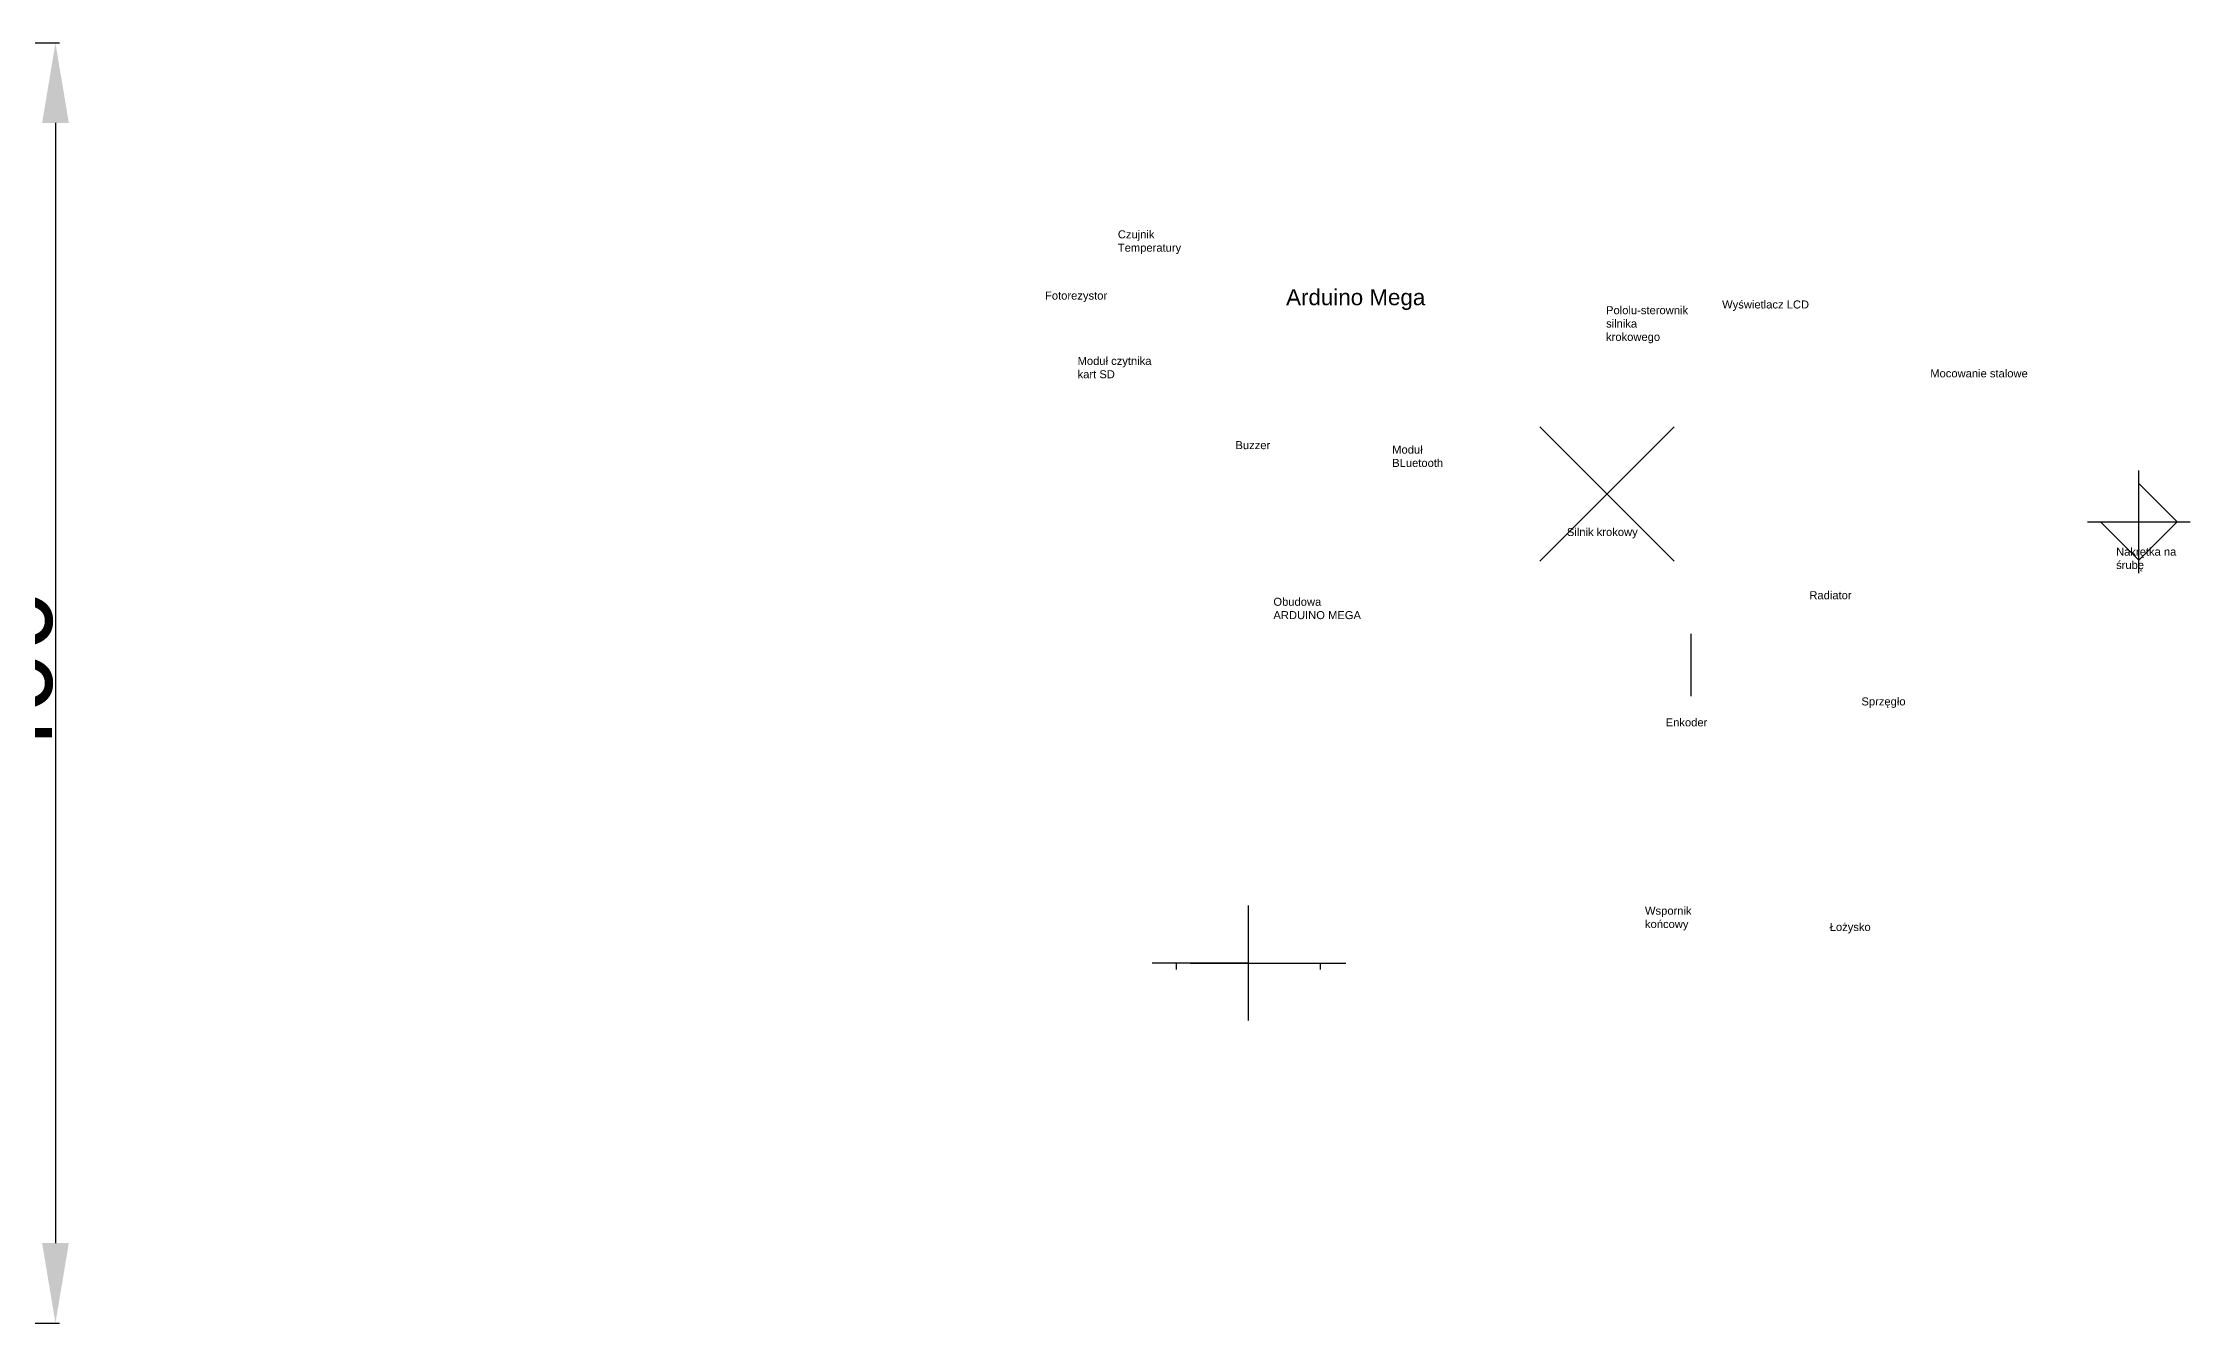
# Model space of a CAD drawing. Header units: millimetres. Extents: x -476 to 1524, y -902 to 360.
# Drawn here: x 853 to 1524, y -40 to 360 of the extents above; entities that cross this region are included whole.
import ezdxf

# ---------------------------------------------------------------- set-up
doc = ezdxf.new("R2010")
doc.units = ezdxf.units.MM
doc.styles.get("Standard").update_dxf_attribs({"font": 'arial.ttf'})
doc.dimstyles.new('ISO-25', dxfattribs={"dimtxt": 2.5, "dimasz": 2.5, "dimexe": 1.25, "dimexo": 0.625, "dimtad": 1, "dimtxsty": 'Standard', "dimcen": 2.5, "dimadec": 0, "dimazin": 0, "dimtfac": 1, "dimtmove": 0, "dimatfit": 3, "dimfxl": 1, "dimarcsym": 0})

# ---------------------------------------------------------------- blocks, each defined once
blk = doc.blocks.new('*D28')
at = {"color": 0, "lineweight": -2, "transparency": 16777216}
for p, q in [((824.24, 360), (857.97, 360)), ((856.72, 335), (856.72, -15)), ((824.24, -40), (857.97, -40))]:
    blk.add_line(p, q, dxfattribs=at)
at = {"color": 0, "transparency": 16777216}
for points in [[(852.55, 335), (860.89, 335), (856.72, 360)], [(852.55, -15), (860.89, -15), (856.72, -40)]]:
    blk.add_solid(points, dxfattribs=at)
at = {"layer": 'Defpoints', "color": 0, "transparency": 16777216}
for p in [(823.61, 360, 1.9), (823.61, -40, 1.9), (856.72, -40)]:
    blk.add_point(p, dxfattribs=at)
at = {"color": 0, "transparency": 16777216, "insert": (843.33, 160), "char_height": 25, "attachment_point": 5, "rotation": 90}
blk.add_mtext('400', dxfattribs=at)

msp = doc.modelspace()

# ---------------------------------------------------------------- linework, layer by layer
for p, q in [((1362.508, 240.025, 50), (1320.508, 198.025, 50)), ((1320.508, 240.025, 50), (1362.508, 198.025, 50)), ((1507.707, 194.358), (1507.707, 226.358)), ((1507.707, 210.358), (1507.707, 222.358)), ((1507.707, 222.358), (1519.707, 210.358)), ((1491.707, 210.358), (1523.707, 210.358)), ((1507.707, 198.358), (1495.707, 210.358)), ((1519.707, 210.358), (1507.707, 198.358)), ((1367.681, 175.384, 36.5), (1367.681, 155.884, 36.5)), ((1229.403, 90.508, 1.899), (1229.403, 54.508, 1.899)), ((1229.403, 72.508, 1.899), (1199.403, 72.508, 1.899)), ((1229.403, 72.508, 1.899), (1206.903, 72.508, 1.899)), ((1206.903, 72.508, 1.899), (1206.903, 70.508, 1.899)), ((1211.403, 72.508, 1.899), (1247.403, 72.508, 1.899)), ((1229.403, 72.508, 1.899), (1251.903, 72.508, 1.899)), ((1229.929, 72.508, 1.899), (1259.929, 72.508, 1.899)), ((1251.903, 72.508, 1.899), (1251.903, 70.508, 1.899))]:
    msp.add_line(p, q)

# ---------------------------------------------------------------- texts
at = {"color": 5, "attachment_point": 1}
for s, width, insert, char_height in [('Czujnik Temperatury', 24.20568, (1188.675, 301.444, 7.018), 2.5), ('Arduino Mega', 55.28674, (1241.255, 283.053, 13.855), 5)]:
    msp.add_mtext_dynamic_manual_height_columns(s, width=width, gutter_width=12.5, heights=[0], dxfattribs=dict(at, insert=insert, char_height=char_height))
at = {"char_height": 2.5, "attachment_point": 1}
for s, width, heights, insert in [('{\\C5;Fotorezystor}', 5.95498, [0], (1165.93, 282.299, 1.899)), ('{\\C5;Pololu-sterownik silnika krokowego}', 15.48538, [0], (1341.228, 277.739, 4.499)), ('{\\C5;Wyświetlacz LCD}', 28.29868, [0], (1377.495, 279.527, 3.1)), ('{\\C5;Moduł czytnika kart SD}', 27.90331, [11.902], (1176.101, 261.892, 6.37)), ('{\\C5;Mocowanie stalowe}', 33.67304, [0], (1442.527, 258.002, 3.888)), ('{\\C5;Buzzer}', 13.85868, [0], (1225.421, 235.569, 14.02)), ('{\\C5;Moduł BLuetooth}', 12.6014, [0], (1274.403, 234.181, 2.1)), ('{\\C5;Silnik krokowy}', 23.94892, [0], (1328.996, 208.442, 50.1)), ('{\\C5;Nakrętka na śrubę}', 22.08002, [0], (1500.596, 202.292, 8.498)), ('{\\C5;Radiator}', 6.12404, [0], (1404.754, 188.673, 11.1)), ('{\\C5;Obudowa ARDUINO MEGA}', 28.02966, [9.002], (1237.286, 186.631, 25.1)), ('{\\C5;Sprzęgło}', 8.06444, [0], (1421.019, 155.489, 25)), ('{\\C5;Enkoder}', 15.63666, [0], (1359.862, 148.944, 36.767)), ('{\\C5;Wspornik końcowy}', 12.71295, [0], (1353.387, 90.092, 35.286)), ('{\\C5;Łożysko}', 15.45945, [0], (1411.111, 85.017, 26.454))]:
    msp.add_mtext_dynamic_manual_height_columns(s, width=width, gutter_width=12.5, heights=heights, dxfattribs=dict(at, insert=insert))

# ---------------------------------------------------------------- dimensions: what is measured, and where the dimension line sits
dim = msp.add_aligned_dim(p1=(823.611, 360, 1.899), p2=(823.611, -40, 1.899), distance=33.111, dimstyle='ISO-25', override={"dimtxt": 25, "dimasz": 25})
dim.commit()
dim.dimension.update_dxf_attribs({"geometry": '*D28', "text_midpoint": (843.332, 160)})

doc.saveas('drawing.dxf')
